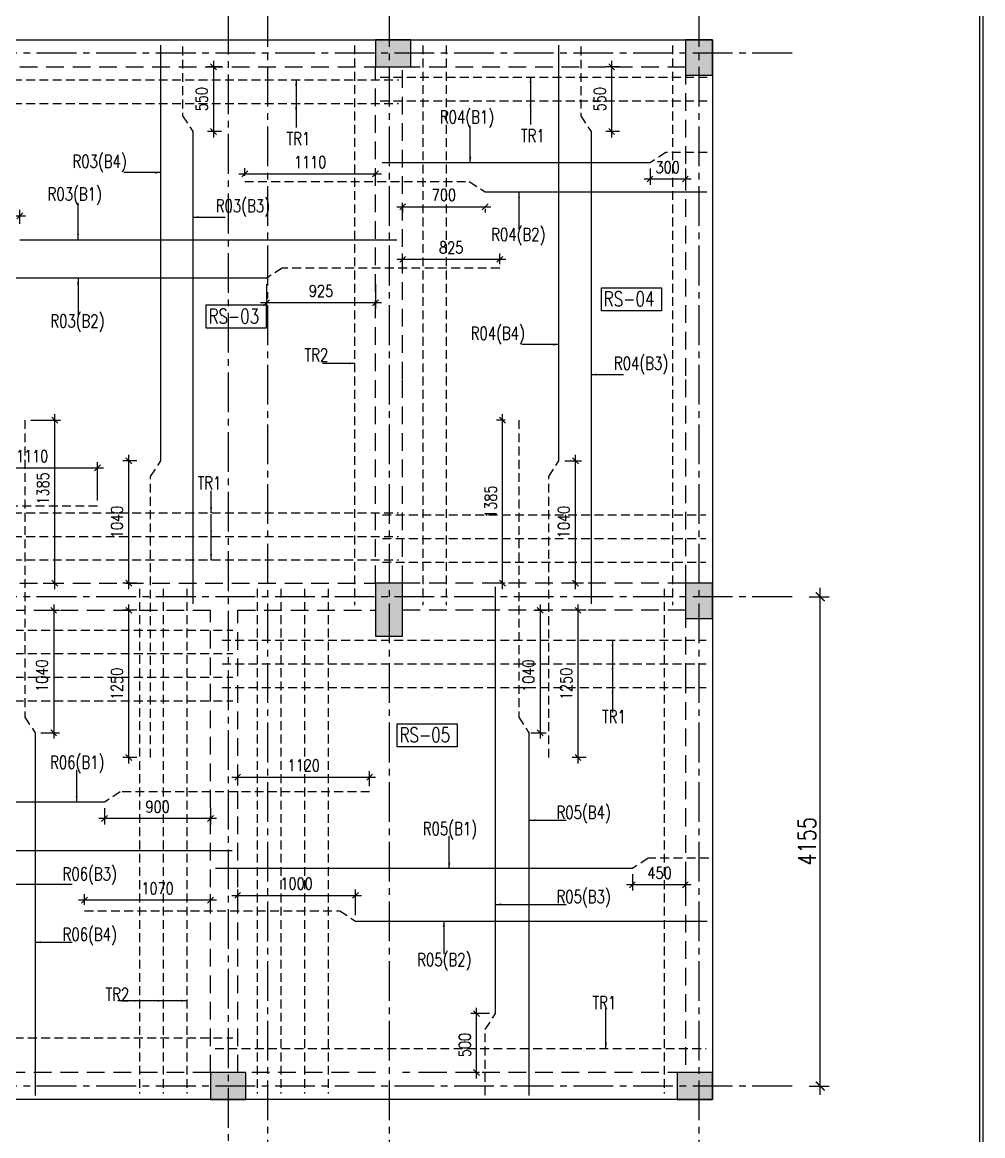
# Model space of a CAD drawing. Header units: millimetres. Extents: x 12977220 to 13113408, y -169657 to -55898.
# Drawn here: x 13088477 to 13096629, y -70692 to -61237 of the extents above; entities that cross this region are included whole.
import ezdxf

# ---------------------------------------------------------------- set-up
doc = ezdxf.new("R2010")
doc.units = ezdxf.units.MM
doc.header["$LTSCALE"] = 3
doc.header["$PDMODE"] = 66
for name, pattern in [('CENTER', [2, 1.25, -0.25, 0.25, -0.25]), ('CENTER2', [1.125, 0.75, -0.125, 0.125, -0.125]), ('HIDDEN', [0.375, 0.25, -0.125])]:
    doc.linetypes.add(name, pattern=pattern)
for name, color, linetype in [('BEAM', 7, 'Continuous'), ('COLUMN NEW', 112, 'Continuous'), ('COLUMN-NAME', 83, 'Continuous'), ('DIM', 9, 'Continuous'), ('FOOTING', 60, 'Continuous'), ('GRID', 8, 'CENTER'), ('OUTER FRAME', 7, 'Continuous'), ('ROD', 211, 'Continuous'), ('text', 33, 'Continuous'), ('wal1', 1, 'Continuous')]:
    doc.layers.add(name, color=color, linetype=linetype)
doc.styles.add('ROMAN', font='ROMANS.SHX', dxfattribs={"width": 0.8})
doc.styles.add('ROMANS', font='romans.shx', dxfattribs={"width": 0.8})
doc.styles.add('ROMANT', font='romant.shx', dxfattribs={"width": 0.75})
doc.styles.add('RS', font='romans.shx')
doc.styles.get("Standard").update_dxf_attribs({"font": 'ARIALBD.TTF', "height": 4.5})
doc.dimstyles.new('Copy of Copy(2) of Standard', dxfattribs={"dimtxt": 6, "dimasz": 4, "dimexe": 0, "dimexo": 0, "dimgap": 2, "dimtad": 1, "dimdec": 4, "dimzin": 3, "dimdsep": 46, "dimlunit": 4, "dimtxsty": 'Standard', "dimcen": 0.09, "dimclrt": 4, "dimadec": 0, "dimazin": 0, "dimtfac": 1, "dimtdec": 4, "dimtofl": 0, "dimtmove": 0, "dimatfit": 3, "dimfxl": 1, "dimtolj": 1, "dimtzin": 0, "dimarcsym": 0})
doc.dimstyles.new('Dim 150-1', dxfattribs={"dimtxt": 2.5, "dimasz": 1.25, "dimexe": 1.25, "dimexo": 1.25, "dimtad": 1, "dimdec": 0, "dimdsep": 46, "dimtxsty": 'ROMANS', "dimblk1": 'ARCHTICK', "dimblk2": 'ARCHTICK', "dimsah": 1, "dimcen": 3.125, "dimdle": 1.25, "dimclrd": 9, "dimclre": 9, "dimclrt": 123, "dimadec": 0, "dimazin": 0, "dimtfac": 1, "dimtdec": 0, "dimtmove": 2, "dimatfit": 2, "dimldrblk": 'DOT', "dimfxl": 100, "dimarcsym": 0})
doc.dimstyles.new('s100', dxfattribs={"dimtxt": 2, "dimasz": 1, "dimexe": 1, "dimexo": 1, "dimgap": 1, "dimtad": 1, "dimdec": 0, "dimzin": 0, "dimdsep": 46, "dimtxsty": 'RS', "dimblk": 'OBLIQUE', "dimcen": 0.09, "dimdle": 1, "dimclrd": 9, "dimclre": 9, "dimclrt": 123, "dimadec": 0, "dimazin": 0, "dimtfac": 1, "dimtdec": 0, "dimtix": 1, "dimtofl": 0, "dimtmove": 0, "dimatfit": 3, "dimldrblk": 'OBLIQUE', "dimfxl": 1, "dimtolj": 1, "dimtzin": 0, "dimarcsym": 0})

# ---------------------------------------------------------------- blocks, each defined once
blk = doc.blocks.new('C1 NEW')
at = {"layer": 'COLUMN NEW', "ltscale": 0.15}
for points in [[(115, 150), (-115, 150), (0, 0)], [(0, 0), (-115, 150), (-115, -150)], [(115, 150), (0, 0), (115, -150)], [(0, 0), (-115, -150), (115, -150)]]:
    blk.add_hatch(color=6, dxfattribs=at).paths.add_polyline_path(points)
at = {"layer": 'COLUMN NEW', "color": 6, "ltscale": 0.15}
blk.add_lwpolyline([(-115, -150), (115, -150), (115, 150), (-115, 150)], close=True, dxfattribs=at)
blk = doc.blocks.new('C3')
at = {"layer": 'COLUMN NEW', "ltscale": 0.15}
blk.add_hatch(color=6, dxfattribs=at).paths.add_polyline_path([(115, 225), (-115, 225), (-115, -225), (115, -225)])
at = {"layer": 'COLUMN NEW', "color": 6, "ltscale": 0.15}
blk.add_lwpolyline([(-115, -225), (115, -225), (115, 225), (-115, 225)], close=True, dxfattribs=at)
blk = doc.blocks.new('_Oblique')
at = {"color": 0, "linetype": 'ByBlock', "lineweight": -2}
blk.add_line((-0.5, -0.5), (0.5, 0.5), dxfattribs=at)
blk = doc.blocks.new('*D746')
at = {"layer": 'COLUMN-NAME', "color": 9, "linetype": 'Continuous', "lineweight": -2, "transparency": 16777216}
for p, q in [((13090167.3, -61615.2), (13090049.6, -61615.2)), ((13090099.6, -61565.2), (13090099.6, -62215.2)), ((13090167.3, -62165.2), (13090049.6, -62165.2))]:
    blk.add_line(p, q, dxfattribs=at)
at = {"layer": 'Defpoints', "color": 0, "linetype": 'Continuous', "transparency": 16777216}
for p in [(13090217.3, -61615.2), (13090099.6, -62165.2), (13090217.3, -62165.2)]:
    blk.add_point(p, dxfattribs=at)
at = {"layer": 'COLUMN-NAME', "color": 9, "linetype": 'Continuous', "lineweight": -2, "transparency": 16777216, "xscale": 50, "yscale": 50, "zscale": 50}
for p, rotation in [((13090099.6, -61615.2), 90), ((13090099.6, -62165.2), 270)]:
    blk.add_blockref('_Oblique', p, dxfattribs=dict(at, rotation=rotation))
at = {"layer": 'COLUMN-NAME', "color": 6, "linetype": 'Continuous', "transparency": 16777216, "insert": (13089999.6, -61890.2), "char_height": 100, "attachment_point": 5, "rotation": 90, "style": 'ROMAN'}
blk.add_mtext('\\A1;550', dxfattribs=at)
blk = doc.blocks.new('*D747')
at = {"layer": 'COLUMN-NAME', "color": 9, "linetype": 'Continuous', "lineweight": -2, "transparency": 16777216}
for p, q in [((13089380.5, -66050.2), (13089380.5, -64910.2)), ((13089448.2, -64960.2), (13089330.5, -64960.2)), ((13089448.2, -66000.2), (13089330.5, -66000.2))]:
    blk.add_line(p, q, dxfattribs=at)
at = {"layer": 'Defpoints', "color": 0, "linetype": 'Continuous', "transparency": 16777216}
for p in [(13089380.5, -64960.2), (13089498.2, -64960.2), (13089498.2, -66000.2)]:
    blk.add_point(p, dxfattribs=at)
at = {"layer": 'COLUMN-NAME', "color": 9, "linetype": 'Continuous', "lineweight": -2, "transparency": 16777216, "xscale": 50, "yscale": 50, "zscale": 50}
for p, rotation in [((13089380.5, -64960.2), 90), ((13089380.5, -66000.2), 270)]:
    blk.add_blockref('_Oblique', p, dxfattribs=dict(at, rotation=rotation))
at = {"layer": 'COLUMN-NAME', "color": 6, "linetype": 'Continuous', "transparency": 16777216, "insert": (13089280.5, -65480.2), "char_height": 100, "attachment_point": 5, "rotation": 90, "style": 'ROMAN'}
blk.add_mtext('\\A1;1040', dxfattribs=at)
blk = doc.blocks.new('*D748')
at = {"layer": 'COLUMN-NAME', "color": 9, "linetype": 'Continuous', "lineweight": -2, "transparency": 16777216}
for p, q in [((13088005.2, -62947.8), (13088005.2, -62830.1)), ((13088455.2, -62947.8), (13088455.2, -62830.1)), ((13087955.2, -62880.1), (13088505.2, -62880.1))]:
    blk.add_line(p, q, dxfattribs=at)
at = {"layer": 'Defpoints', "color": 0, "linetype": 'Continuous', "transparency": 16777216}
for p in [(13088455.2, -62880.1), (13088005.2, -62997.8), (13088455.2, -62997.8)]:
    blk.add_point(p, dxfattribs=at)
at = {"layer": 'COLUMN-NAME', "color": 9, "linetype": 'Continuous', "lineweight": -2, "transparency": 16777216, "xscale": 50, "yscale": 50, "zscale": 50, "rotation": 180}
blk.add_blockref('_Oblique', (13088005.2, -62880.1), dxfattribs=at)
at = {"layer": 'COLUMN-NAME', "color": 9, "linetype": 'Continuous', "lineweight": -2, "transparency": 16777216, "xscale": 50, "yscale": 50, "zscale": 50}
blk.add_blockref('_Oblique', (13088455.2, -62880.1), dxfattribs=at)
at = {"layer": 'COLUMN-NAME', "color": 6, "linetype": 'Continuous', "transparency": 16777216, "insert": (13088230.2, -62780.1), "char_height": 100, "attachment_point": 5, "style": 'ROMAN'}
blk.add_mtext('\\A1;450', dxfattribs=at)
blk = doc.blocks.new('*D749')
at = {"layer": 'COLUMN-NAME', "color": 9, "linetype": 'Continuous', "lineweight": -2, "transparency": 16777216}
for p, q in [((13090550.2, -63461.4), (13090550.2, -63668.7)), ((13091475.2, -63460.6), (13091475.2, -63668.7)), ((13091525.2, -63618.7), (13090500.2, -63618.7))]:
    blk.add_line(p, q, dxfattribs=at)
at = {"layer": 'Defpoints', "color": 0, "linetype": 'Continuous', "transparency": 16777216}
for p in [(13090550.2, -63411.4), (13091475.2, -63410.6), (13090550.2, -63618.7)]:
    blk.add_point(p, dxfattribs=at)
at = {"layer": 'COLUMN-NAME', "color": 9, "linetype": 'Continuous', "lineweight": -2, "transparency": 16777216, "xscale": 50, "yscale": 50, "zscale": 50, "rotation": 180}
blk.add_blockref('_Oblique', (13090550.2, -63618.7), dxfattribs=at)
at = {"layer": 'COLUMN-NAME', "color": 9, "linetype": 'Continuous', "lineweight": -2, "transparency": 16777216, "xscale": 50, "yscale": 50, "zscale": 50}
blk.add_blockref('_Oblique', (13091475.2, -63618.7), dxfattribs=at)
at = {"layer": 'COLUMN-NAME', "color": 6, "linetype": 'Continuous', "transparency": 16777216, "insert": (13091012.7, -63518.7), "char_height": 100, "attachment_point": 5, "style": 'ROMAN'}
blk.add_mtext('\\A1;925', dxfattribs=at)
blk = doc.blocks.new('*D750')
at = {"layer": 'COLUMN-NAME', "color": 9, "linetype": 'Continuous', "lineweight": -2, "transparency": 16777216}
for p, q in [((13089380.5, -67530.2), (13089380.5, -66180.2)), ((13089448.2, -66230.2), (13089330.5, -66230.2)), ((13089448.2, -67480.2), (13089330.5, -67480.2))]:
    blk.add_line(p, q, dxfattribs=at)
at = {"layer": 'Defpoints', "color": 0, "linetype": 'Continuous', "transparency": 16777216}
for p in [(13089380.5, -66230.2), (13089498.2, -66230.2), (13089498.2, -67480.2)]:
    blk.add_point(p, dxfattribs=at)
at = {"layer": 'COLUMN-NAME', "color": 9, "linetype": 'Continuous', "lineweight": -2, "transparency": 16777216, "xscale": 50, "yscale": 50, "zscale": 50}
for p, rotation in [((13089380.5, -66230.2), 90), ((13089380.5, -67480.2), 270)]:
    blk.add_blockref('_Oblique', p, dxfattribs=dict(at, rotation=rotation))
at = {"layer": 'COLUMN-NAME', "color": 6, "linetype": 'Continuous', "transparency": 16777216, "insert": (13089280.5, -66855.2), "char_height": 100, "attachment_point": 5, "rotation": 90, "style": 'ROMAN'}
blk.add_mtext('\\A1;1250', dxfattribs=at)
blk = doc.blocks.new('*D751')
at = {"layer": 'COLUMN-NAME', "color": 9, "linetype": 'Continuous', "lineweight": -2, "transparency": 16777216}
for p, q in [((13087955.2, -65021.4), (13089165.2, -65021.4)), ((13088005.2, -65039), (13088005.2, -64971.4)), ((13089115.2, -65297), (13089115.2, -64971.4))]:
    blk.add_line(p, q, dxfattribs=at)
at = {"layer": 'Defpoints', "color": 0, "linetype": 'Continuous', "transparency": 16777216}
for p in [(13089115.2, -65021.4), (13088005.2, -65089), (13089115.2, -65347)]:
    blk.add_point(p, dxfattribs=at)
at = {"layer": 'COLUMN-NAME', "color": 9, "linetype": 'Continuous', "lineweight": -2, "transparency": 16777216, "xscale": 50, "yscale": 50, "zscale": 50, "rotation": 180}
blk.add_blockref('_Oblique', (13088005.2, -65021.4), dxfattribs=at)
at = {"layer": 'COLUMN-NAME', "color": 9, "linetype": 'Continuous', "lineweight": -2, "transparency": 16777216, "xscale": 50, "yscale": 50, "zscale": 50}
blk.add_blockref('_Oblique', (13089115.2, -65021.4), dxfattribs=at)
at = {"layer": 'COLUMN-NAME', "color": 6, "linetype": 'Continuous', "transparency": 16777216, "insert": (13088560.2, -64921.4), "char_height": 100, "attachment_point": 5, "style": 'ROMAN'}
blk.add_mtext('\\A1;1110', dxfattribs=at)
blk = doc.blocks.new('*D752')
at = {"layer": 'COLUMN-NAME', "color": 9, "linetype": 'Continuous', "lineweight": -2, "transparency": 16777216}
for p, q in [((13090365.2, -62542.3), (13090365.2, -62474.7)), ((13091475.2, -62587.3), (13091475.2, -62474.7)), ((13090315.2, -62524.7), (13091525.2, -62524.7))]:
    blk.add_line(p, q, dxfattribs=at)
at = {"layer": 'Defpoints', "color": 0, "linetype": 'Continuous', "transparency": 16777216}
for p in [(13091475.2, -62524.7), (13090365.2, -62592.3), (13091475.2, -62637.3)]:
    blk.add_point(p, dxfattribs=at)
at = {"layer": 'COLUMN-NAME', "color": 9, "linetype": 'Continuous', "lineweight": -2, "transparency": 16777216, "xscale": 50, "yscale": 50, "zscale": 50, "rotation": 180}
blk.add_blockref('_Oblique', (13090365.2, -62524.7), dxfattribs=at)
at = {"layer": 'COLUMN-NAME', "color": 9, "linetype": 'Continuous', "lineweight": -2, "transparency": 16777216, "xscale": 50, "yscale": 50, "zscale": 50}
blk.add_blockref('_Oblique', (13091475.2, -62524.7), dxfattribs=at)
at = {"layer": 'COLUMN-NAME', "color": 6, "linetype": 'Continuous', "transparency": 16777216, "insert": (13090920.2, -62424.7), "char_height": 100, "attachment_point": 5, "style": 'ROMAN'}
blk.add_mtext('\\A1;1110', dxfattribs=at)
blk = doc.blocks.new('*D753')
at = {"layer": 'COLUMN-NAME', "color": 9, "linetype": 'Continuous', "lineweight": -2, "transparency": 16777216}
for p, q in [((13093805.2, -62479.6), (13093805.2, -62618.2)), ((13094105.2, -62478.8), (13094105.2, -62618.2)), ((13094155.2, -62568.2), (13093755.2, -62568.2))]:
    blk.add_line(p, q, dxfattribs=at)
at = {"layer": 'Defpoints', "color": 0, "linetype": 'Continuous', "transparency": 16777216}
for p in [(13093805.2, -62429.6), (13094105.2, -62428.8), (13093805.2, -62568.2)]:
    blk.add_point(p, dxfattribs=at)
at = {"layer": 'COLUMN-NAME', "color": 9, "linetype": 'Continuous', "lineweight": -2, "transparency": 16777216, "xscale": 50, "yscale": 50, "zscale": 50, "rotation": 180}
blk.add_blockref('_Oblique', (13093805.2, -62568.2), dxfattribs=at)
at = {"layer": 'COLUMN-NAME', "color": 9, "linetype": 'Continuous', "lineweight": -2, "transparency": 16777216, "xscale": 50, "yscale": 50, "zscale": 50}
blk.add_blockref('_Oblique', (13094105.2, -62568.2), dxfattribs=at)
at = {"layer": 'COLUMN-NAME', "color": 6, "linetype": 'Continuous', "transparency": 16777216, "insert": (13093955.2, -62468.2), "char_height": 100, "attachment_point": 5, "style": 'ROMAN'}
blk.add_mtext('\\A1;300', dxfattribs=at)
blk = doc.blocks.new('*D754')
at = {"layer": 'COLUMN-NAME', "color": 9, "linetype": 'Continuous', "lineweight": -2, "transparency": 16777216}
for p, q in [((13088743.4, -66180.2), (13088743.4, -67320.2)), ((13088659.9, -66230.2), (13088793.4, -66230.2)), ((13088635.1, -67270.2), (13088793.4, -67270.2))]:
    blk.add_line(p, q, dxfattribs=at)
at = {"layer": 'Defpoints', "color": 0, "linetype": 'Continuous', "transparency": 16777216}
for p in [(13088609.9, -66230.2), (13088585.1, -67270.2), (13088743.4, -67270.2)]:
    blk.add_point(p, dxfattribs=at)
at = {"layer": 'COLUMN-NAME', "color": 9, "linetype": 'Continuous', "lineweight": -2, "transparency": 16777216, "xscale": 50, "yscale": 50, "zscale": 50}
for p, rotation in [((13088743.4, -66230.2), 90), ((13088743.4, -67270.2), 270)]:
    blk.add_blockref('_Oblique', p, dxfattribs=dict(at, rotation=rotation))
at = {"layer": 'COLUMN-NAME', "color": 6, "linetype": 'Continuous', "transparency": 16777216, "insert": (13088643.4, -66785.2), "char_height": 100, "attachment_point": 5, "rotation": 90, "style": 'ROMAN'}
blk.add_mtext('\\A1;1040', dxfattribs=at)
blk = doc.blocks.new('*D757')
at = {"layer": 'COLUMN-NAME', "color": 9, "linetype": 'Continuous', "lineweight": -2, "transparency": 16777216}
for p, q in [((13089175.2, -67909.3), (13089175.2, -68048)), ((13090075.2, -67908.5), (13090075.2, -68048)), ((13090125.2, -67998), (13089125.2, -67998))]:
    blk.add_line(p, q, dxfattribs=at)
at = {"layer": 'Defpoints', "color": 0, "linetype": 'Continuous', "transparency": 16777216}
for p in [(13089175.2, -67859.3), (13090075.2, -67858.5), (13089175.2, -67998)]:
    blk.add_point(p, dxfattribs=at)
at = {"layer": 'COLUMN-NAME', "color": 9, "linetype": 'Continuous', "lineweight": -2, "transparency": 16777216, "xscale": 50, "yscale": 50, "zscale": 50, "rotation": 180}
blk.add_blockref('_Oblique', (13089175.2, -67998), dxfattribs=at)
at = {"layer": 'COLUMN-NAME', "color": 9, "linetype": 'Continuous', "lineweight": -2, "transparency": 16777216, "xscale": 50, "yscale": 50, "zscale": 50}
blk.add_blockref('_Oblique', (13090075.2, -67998), dxfattribs=at)
at = {"layer": 'COLUMN-NAME', "color": 6, "linetype": 'Continuous', "transparency": 16777216, "insert": (13089625.2, -67898), "char_height": 100, "attachment_point": 5, "style": 'ROMAN'}
blk.add_mtext('\\A1;900', dxfattribs=at)
blk = doc.blocks.new('*D765')
at = {"layer": 'COLUMN-NAME', "color": 9, "linetype": 'Continuous', "lineweight": -2, "transparency": 16777216}
for p, q in [((13092872.7, -66180.2), (13092872.7, -67320.2)), ((13092818.4, -66230.2), (13092922.7, -66230.2)), ((13092793.6, -67270.2), (13092922.7, -67270.2))]:
    blk.add_line(p, q, dxfattribs=at)
at = {"layer": 'Defpoints', "color": 0, "linetype": 'Continuous', "transparency": 16777216}
for p in [(13092768.4, -66230.2), (13092743.6, -67270.2), (13092872.7, -67270.2)]:
    blk.add_point(p, dxfattribs=at)
at = {"layer": 'COLUMN-NAME', "color": 9, "linetype": 'Continuous', "lineweight": -2, "transparency": 16777216, "xscale": 50, "yscale": 50, "zscale": 50}
for p, rotation in [((13092872.7, -66230.2), 90), ((13092872.7, -67270.2), 270)]:
    blk.add_blockref('_Oblique', p, dxfattribs=dict(at, rotation=rotation))
at = {"layer": 'COLUMN-NAME', "color": 6, "linetype": 'Continuous', "transparency": 16777216, "insert": (13092772.7, -66785.2), "char_height": 100, "attachment_point": 5, "rotation": 90, "style": 'ROMAN'}
blk.add_mtext('\\A1;1040', dxfattribs=at)
blk = doc.blocks.new('*D766')
at = {"layer": 'COLUMN-NAME', "color": 9, "linetype": 'Continuous', "lineweight": -2, "transparency": 16777216}
for p, q in [((13092443.3, -69655.2), (13092282.9, -69655.2)), ((13092332.9, -70205.2), (13092332.9, -69605.2)), ((13092357, -70155.2), (13092282.9, -70155.2))]:
    blk.add_line(p, q, dxfattribs=at)
at = {"layer": 'Defpoints', "color": 0, "linetype": 'Continuous', "transparency": 16777216}
for p in [(13092332.9, -69655.2), (13092493.3, -69655.2), (13092407, -70155.2)]:
    blk.add_point(p, dxfattribs=at)
at = {"layer": 'COLUMN-NAME', "color": 9, "linetype": 'Continuous', "lineweight": -2, "transparency": 16777216, "xscale": 50, "yscale": 50, "zscale": 50}
for p, rotation in [((13092332.9, -69655.2), 90), ((13092332.9, -70155.2), 270)]:
    blk.add_blockref('_Oblique', p, dxfattribs=dict(at, rotation=rotation))
at = {"layer": 'COLUMN-NAME', "color": 6, "linetype": 'Continuous', "transparency": 16777216, "insert": (13092232.9, -69921.9), "char_height": 100, "attachment_point": 5, "rotation": 90, "style": 'ROMAN'}
blk.add_mtext('\\A1;500', dxfattribs=at)
blk = doc.blocks.new('*D767')
at = {"layer": 'COLUMN-NAME', "color": 9, "linetype": 'Continuous', "lineweight": -2, "transparency": 16777216}
for p, q in [((13093547.2, -61615.2), (13093429.5, -61615.2)), ((13093479.5, -61565.2), (13093479.5, -62215.2)), ((13093547.2, -62165.2), (13093429.5, -62165.2))]:
    blk.add_line(p, q, dxfattribs=at)
at = {"layer": 'Defpoints', "color": 0, "linetype": 'Continuous', "transparency": 16777216}
for p in [(13093597.2, -61615.2), (13093479.5, -62165.2), (13093597.2, -62165.2)]:
    blk.add_point(p, dxfattribs=at)
at = {"layer": 'COLUMN-NAME', "color": 9, "linetype": 'Continuous', "lineweight": -2, "transparency": 16777216, "xscale": 50, "yscale": 50, "zscale": 50}
for p, rotation in [((13093479.5, -61615.2), 90), ((13093479.5, -62165.2), 270)]:
    blk.add_blockref('_Oblique', p, dxfattribs=dict(at, rotation=rotation))
at = {"layer": 'COLUMN-NAME', "color": 6, "linetype": 'Continuous', "transparency": 16777216, "insert": (13093379.5, -61890.2), "char_height": 100, "attachment_point": 5, "rotation": 90, "style": 'ROMAN'}
blk.add_mtext('\\A1;550', dxfattribs=at)
blk = doc.blocks.new('*D768')
at = {"layer": 'COLUMN-NAME', "color": 9, "linetype": 'Continuous', "lineweight": -2, "transparency": 16777216}
for p, q in [((13093172.7, -66050.2), (13093172.7, -64910.2)), ((13093082.2, -64960.2), (13093222.7, -64960.2)), ((13093240.4, -66000.2), (13093122.7, -66000.2))]:
    blk.add_line(p, q, dxfattribs=at)
at = {"layer": 'Defpoints', "color": 0, "linetype": 'Continuous', "transparency": 16777216}
for p in [(13093032.2, -64960.2), (13093172.7, -64960.2), (13093290.4, -66000.2)]:
    blk.add_point(p, dxfattribs=at)
at = {"layer": 'COLUMN-NAME', "color": 9, "linetype": 'Continuous', "lineweight": -2, "transparency": 16777216, "xscale": 50, "yscale": 50, "zscale": 50}
for p, rotation in [((13093172.7, -64960.2), 90), ((13093172.7, -66000.2), 270)]:
    blk.add_blockref('_Oblique', p, dxfattribs=dict(at, rotation=rotation))
at = {"layer": 'COLUMN-NAME', "color": 6, "linetype": 'Continuous', "transparency": 16777216, "insert": (13093072.7, -65480.2), "char_height": 100, "attachment_point": 5, "rotation": 90, "style": 'ROMAN'}
blk.add_mtext('\\A1;1040', dxfattribs=at)
blk = doc.blocks.new('*D769')
at = {"layer": 'COLUMN-NAME', "color": 9, "linetype": 'Continuous', "lineweight": -2, "transparency": 16777216}
for p, q in [((13091655.2, -62803.7), (13092455.2, -62803.7)), ((13091705.2, -62820.8), (13091705.2, -62853.7)), ((13092405.2, -62820.8), (13092405.2, -62853.7))]:
    blk.add_line(p, q, dxfattribs=at)
at = {"layer": 'Defpoints', "color": 0, "linetype": 'Continuous', "transparency": 16777216}
for p in [(13091705.2, -62770.8), (13092405.2, -62770.8), (13092405.2, -62803.7)]:
    blk.add_point(p, dxfattribs=at)
at = {"layer": 'COLUMN-NAME', "color": 9, "linetype": 'Continuous', "lineweight": -2, "transparency": 16777216, "xscale": 50, "yscale": 50, "zscale": 50, "rotation": 180}
blk.add_blockref('_Oblique', (13091705.2, -62803.7), dxfattribs=at)
at = {"layer": 'COLUMN-NAME', "color": 9, "linetype": 'Continuous', "lineweight": -2, "transparency": 16777216, "xscale": 50, "yscale": 50, "zscale": 50}
blk.add_blockref('_Oblique', (13092405.2, -62803.7), dxfattribs=at)
at = {"layer": 'COLUMN-NAME', "color": 6, "linetype": 'Continuous', "transparency": 16777216, "insert": (13092055.2, -62703.7), "char_height": 100, "attachment_point": 5, "style": 'ROMAN'}
blk.add_mtext('\\A1;700', dxfattribs=at)
blk = doc.blocks.new('*D770')
at = {"layer": 'COLUMN-NAME', "color": 9, "linetype": 'Continuous', "lineweight": -2, "transparency": 16777216}
for p, q in [((13091655.2, -63250), (13092580.2, -63250)), ((13091705.2, -63281.5), (13091705.2, -63200)), ((13092530.2, -63291.7), (13092530.2, -63200))]:
    blk.add_line(p, q, dxfattribs=at)
at = {"layer": 'Defpoints', "color": 0, "linetype": 'Continuous', "transparency": 16777216}
for p in [(13092530.2, -63250), (13091705.2, -63331.5), (13092530.2, -63341.7)]:
    blk.add_point(p, dxfattribs=at)
at = {"layer": 'COLUMN-NAME', "color": 9, "linetype": 'Continuous', "lineweight": -2, "transparency": 16777216, "xscale": 50, "yscale": 50, "zscale": 50, "rotation": 180}
blk.add_blockref('_Oblique', (13091705.2, -63250), dxfattribs=at)
at = {"layer": 'COLUMN-NAME', "color": 9, "linetype": 'Continuous', "lineweight": -2, "transparency": 16777216, "xscale": 50, "yscale": 50, "zscale": 50}
blk.add_blockref('_Oblique', (13092530.2, -63250), dxfattribs=at)
at = {"layer": 'COLUMN-NAME', "color": 6, "linetype": 'Continuous', "transparency": 16777216, "insert": (13092117.7, -63150), "char_height": 100, "attachment_point": 5, "style": 'ROMAN'}
blk.add_mtext('\\A1;825', dxfattribs=at)
blk = doc.blocks.new('*D771')
at = {"layer": 'COLUMN-NAME', "color": 9, "linetype": 'Continuous', "lineweight": -2, "transparency": 16777216}
for p, q in [((13092552.8, -66050.2), (13092552.8, -64565.2)), ((13092575.8, -64615.2), (13092502.8, -64615.2)), ((13092575.8, -66000.2), (13092502.8, -66000.2))]:
    blk.add_line(p, q, dxfattribs=at)
at = {"layer": 'Defpoints', "color": 0, "linetype": 'Continuous', "transparency": 16777216}
for p in [(13092552.8, -64615.2), (13092625.8, -64615.2), (13092625.8, -66000.2)]:
    blk.add_point(p, dxfattribs=at)
at = {"layer": 'COLUMN-NAME', "color": 9, "linetype": 'Continuous', "lineweight": -2, "transparency": 16777216, "xscale": 50, "yscale": 50, "zscale": 50}
for p, rotation in [((13092552.8, -64615.2), 90), ((13092552.8, -66000.2), 270)]:
    blk.add_blockref('_Oblique', p, dxfattribs=dict(at, rotation=rotation))
at = {"layer": 'COLUMN-NAME', "color": 6, "linetype": 'Continuous', "transparency": 16777216, "insert": (13092452.8, -65307.7), "char_height": 100, "attachment_point": 5, "rotation": 90, "style": 'ROMAN'}
blk.add_mtext('\\A1;1385', dxfattribs=at)
blk = doc.blocks.new('*D772')
at = {"layer": 'COLUMN-NAME', "color": 9, "linetype": 'Continuous', "lineweight": -2, "transparency": 16777216}
for p, q in [((13088752.3, -66050.2), (13088752.3, -64565.2)), ((13088548.1, -64615.2), (13088802.3, -64615.2)), ((13088654.1, -66000.2), (13088802.3, -66000.2))]:
    blk.add_line(p, q, dxfattribs=at)
at = {"layer": 'Defpoints', "color": 0, "linetype": 'Continuous', "transparency": 16777216}
for p in [(13088498.1, -64615.2), (13088752.3, -64615.2), (13088604.1, -66000.2)]:
    blk.add_point(p, dxfattribs=at)
at = {"layer": 'COLUMN-NAME', "color": 9, "linetype": 'Continuous', "lineweight": -2, "transparency": 16777216, "xscale": 50, "yscale": 50, "zscale": 50}
for p, rotation in [((13088752.3, -64615.2), 90), ((13088752.3, -66000.2), 270)]:
    blk.add_blockref('_Oblique', p, dxfattribs=dict(at, rotation=rotation))
at = {"layer": 'COLUMN-NAME', "color": 6, "linetype": 'Continuous', "transparency": 16777216, "insert": (13088652.3, -65195.7), "char_height": 100, "attachment_point": 5, "rotation": 90, "style": 'ROMAN'}
blk.add_mtext('\\A1;1385', dxfattribs=at)
blk = doc.blocks.new('*D774')
at = {"layer": 'COLUMN-NAME', "color": 9, "linetype": 'Continuous', "lineweight": -2, "transparency": 16777216}
for p, q in [((13090305.2, -68722.5), (13090305.2, -68600.7)), ((13091305.2, -68819.2), (13091305.2, -68600.7)), ((13090255.2, -68650.7), (13091355.2, -68650.7))]:
    blk.add_line(p, q, dxfattribs=at)
at = {"layer": 'Defpoints', "color": 0, "linetype": 'Continuous', "transparency": 16777216}
for p in [(13091305.2, -68650.7), (13090305.2, -68772.5), (13091305.2, -68869.2)]:
    blk.add_point(p, dxfattribs=at)
at = {"layer": 'COLUMN-NAME', "color": 9, "linetype": 'Continuous', "lineweight": -2, "transparency": 16777216, "xscale": 50, "yscale": 50, "zscale": 50, "rotation": 180}
blk.add_blockref('_Oblique', (13090305.2, -68650.7), dxfattribs=at)
at = {"layer": 'COLUMN-NAME', "color": 9, "linetype": 'Continuous', "lineweight": -2, "transparency": 16777216, "xscale": 50, "yscale": 50, "zscale": 50}
blk.add_blockref('_Oblique', (13091305.2, -68650.7), dxfattribs=at)
at = {"layer": 'COLUMN-NAME', "color": 6, "linetype": 'Continuous', "transparency": 16777216, "insert": (13090805.2, -68550.7), "char_height": 100, "attachment_point": 5, "style": 'ROMAN'}
blk.add_mtext('\\A1;1000', dxfattribs=at)
blk = doc.blocks.new('*D775')
at = {"layer": 'COLUMN-NAME', "color": 9, "linetype": 'Continuous', "lineweight": -2, "transparency": 16777216}
for p, q in [((13090125.2, -68691.1), (13088955.2, -68691.1)), ((13089005.2, -68732.2), (13089005.2, -68641.1)), ((13090075.2, -68732.2), (13090075.2, -68641.1))]:
    blk.add_line(p, q, dxfattribs=at)
at = {"layer": 'Defpoints', "color": 0, "linetype": 'Continuous', "transparency": 16777216}
for p in [(13089005.2, -68691.1), (13089005.2, -68782.2), (13090075.2, -68782.2)]:
    blk.add_point(p, dxfattribs=at)
at = {"layer": 'COLUMN-NAME', "color": 9, "linetype": 'Continuous', "lineweight": -2, "transparency": 16777216, "xscale": 50, "yscale": 50, "zscale": 50, "rotation": 180}
blk.add_blockref('_Oblique', (13089005.2, -68691.1), dxfattribs=at)
at = {"layer": 'COLUMN-NAME', "color": 9, "linetype": 'Continuous', "lineweight": -2, "transparency": 16777216, "xscale": 50, "yscale": 50, "zscale": 50}
blk.add_blockref('_Oblique', (13090075.2, -68691.1), dxfattribs=at)
at = {"layer": 'COLUMN-NAME', "color": 6, "linetype": 'Continuous', "transparency": 16777216, "insert": (13089625.2, -68591.1), "char_height": 100, "attachment_point": 5, "style": 'ROMAN'}
blk.add_mtext('\\A1;1070', dxfattribs=at)
blk = doc.blocks.new('*D776')
at = {"layer": 'COLUMN-NAME', "color": 9, "linetype": 'Continuous', "lineweight": -2, "transparency": 16777216}
for p, q in [((13093655.2, -68472.1), (13093655.2, -68610.7)), ((13094105.2, -68471.3), (13094105.2, -68610.7)), ((13094155.2, -68560.7), (13093605.2, -68560.7))]:
    blk.add_line(p, q, dxfattribs=at)
at = {"layer": 'Defpoints', "color": 0, "linetype": 'Continuous', "transparency": 16777216}
for p in [(13093655.2, -68422.1), (13094105.2, -68421.3), (13093655.2, -68560.7)]:
    blk.add_point(p, dxfattribs=at)
at = {"layer": 'COLUMN-NAME', "color": 9, "linetype": 'Continuous', "lineweight": -2, "transparency": 16777216, "xscale": 50, "yscale": 50, "zscale": 50, "rotation": 180}
blk.add_blockref('_Oblique', (13093655.2, -68560.7), dxfattribs=at)
at = {"layer": 'COLUMN-NAME', "color": 9, "linetype": 'Continuous', "lineweight": -2, "transparency": 16777216, "xscale": 50, "yscale": 50, "zscale": 50}
blk.add_blockref('_Oblique', (13094105.2, -68560.7), dxfattribs=at)
at = {"layer": 'COLUMN-NAME', "color": 6, "linetype": 'Continuous', "transparency": 16777216, "insert": (13093886, -68460.7), "char_height": 100, "attachment_point": 5, "style": 'ROMAN'}
blk.add_mtext('\\A1;450', dxfattribs=at)
blk = doc.blocks.new('*D777')
at = {"layer": 'COLUMN-NAME', "color": 9, "linetype": 'Continuous', "lineweight": -2, "transparency": 16777216}
for p, q in [((13090305.2, -67719.3), (13090305.2, -67597.5)), ((13091425.2, -67722.3), (13091425.2, -67597.5)), ((13090255.2, -67647.5), (13091475.2, -67647.5))]:
    blk.add_line(p, q, dxfattribs=at)
at = {"layer": 'Defpoints', "color": 0, "linetype": 'Continuous', "transparency": 16777216}
for p in [(13091425.2, -67647.5), (13090305.2, -67769.3), (13091425.2, -67772.3)]:
    blk.add_point(p, dxfattribs=at)
at = {"layer": 'COLUMN-NAME', "color": 9, "linetype": 'Continuous', "lineweight": -2, "transparency": 16777216, "xscale": 50, "yscale": 50, "zscale": 50, "rotation": 180}
blk.add_blockref('_Oblique', (13090305.2, -67647.5), dxfattribs=at)
at = {"layer": 'COLUMN-NAME', "color": 9, "linetype": 'Continuous', "lineweight": -2, "transparency": 16777216, "xscale": 50, "yscale": 50, "zscale": 50}
blk.add_blockref('_Oblique', (13091425.2, -67647.5), dxfattribs=at)
at = {"layer": 'COLUMN-NAME', "color": 6, "linetype": 'Continuous', "transparency": 16777216, "insert": (13090865.2, -67547.5), "char_height": 100, "attachment_point": 5, "style": 'ROMAN'}
blk.add_mtext('\\A1;1120', dxfattribs=at)
blk = doc.blocks.new('*D778')
at = {"layer": 'COLUMN-NAME', "color": 9, "linetype": 'Continuous', "lineweight": -2, "transparency": 16777216}
for p, q in [((13093194.2, -67530.2), (13093194.2, -66180.2)), ((13093261.9, -66230.2), (13093144.2, -66230.2)), ((13093261.9, -67480.2), (13093144.2, -67480.2))]:
    blk.add_line(p, q, dxfattribs=at)
at = {"layer": 'Defpoints', "color": 0, "linetype": 'Continuous', "transparency": 16777216}
for p in [(13093194.2, -66230.2), (13093311.9, -66230.2), (13093311.9, -67480.2)]:
    blk.add_point(p, dxfattribs=at)
at = {"layer": 'COLUMN-NAME', "color": 9, "linetype": 'Continuous', "lineweight": -2, "transparency": 16777216, "xscale": 50, "yscale": 50, "zscale": 50}
for p, rotation in [((13093194.2, -66230.2), 90), ((13093194.2, -67480.2), 270)]:
    blk.add_blockref('_Oblique', p, dxfattribs=dict(at, rotation=rotation))
at = {"layer": 'COLUMN-NAME', "color": 6, "linetype": 'Continuous', "transparency": 16777216, "insert": (13093094.2, -66855.2), "char_height": 100, "attachment_point": 5, "rotation": 90, "style": 'ROMAN'}
blk.add_mtext('\\A1;1250', dxfattribs=at)
blk = doc.blocks.new('_ARCHTICK')
at = {"color": 0, "linetype": 'ByBlock', "const_width": 0.15}
blk.add_lwpolyline([(-0.5, -0.5), (0.5, 0.5)], dxfattribs=at)
blk = doc.blocks.new('*D779')
at = {"layer": 'COLUMN-NAME', "color": 9, "lineweight": -2, "ltscale": 500, "transparency": 16777216}
blk.add_line((13095251, -70345.2), (13095251, -66040.2), dxfattribs=at)
at = {"layer": 'COLUMN-NAME', "color": 9, "linetype": 'ByBlock', "lineweight": -2, "ltscale": 500, "transparency": 16777216}
for p, q in [((13095157.2, -66115.2), (13095326, -66115.2)), ((13095157.2, -70270.2), (13095326, -70270.2))]:
    blk.add_line(p, q, dxfattribs=at)
at = {"layer": 'Defpoints', "color": 0, "linetype": 'ByBlock', "ltscale": 500, "transparency": 16777216}
for p in [(13094874.5, -66115.2), (13095251, -66115.2), (13094874.5, -70270.2)]:
    blk.add_point(p, dxfattribs=at)
at = {"layer": 'COLUMN-NAME', "color": 9, "linetype": 'ByBlock', "lineweight": -2, "ltscale": 500, "transparency": 16777216, "xscale": 75, "yscale": 75, "zscale": 75}
for p, rotation in [((13095251, -66115.2), 90), ((13095251, -70270.2), 270)]:
    blk.add_blockref('_ARCHTICK', p, dxfattribs=dict(at, rotation=rotation))
at = {"layer": 'COLUMN-NAME', "color": 6, "linetype": 'ByBlock', "ltscale": 500, "transparency": 16777216, "insert": (13095138.5, -68192.7), "char_height": 150, "attachment_point": 5, "rotation": 90, "style": 'ROMANS'}
blk.add_mtext('4155', dxfattribs=at)
blk = doc.blocks.new('_Dot')
at = {"color": 0, "linetype": 'ByBlock', "lineweight": -2}
blk.add_line((-0.5, 0), (-1, 0), dxfattribs=at)
at = {"color": 0, "linetype": 'ByBlock', "const_width": 0.5}
blk.add_lwpolyline([(-0.25, 0, 1), (0.25, 0, 1)], format="xyb", close=True, dxfattribs=at)

msp = doc.modelspace()

# ---------------------------------------------------------------- linework, layer by layer
at = {"layer": 'BEAM', "color": 1, "linetype": 'ByBlock', "ltscale": 500}
for p, q in [((13088005.2, -61385.2), (13094335.2, -61385.2)), ((13094335.2, -61385.2), (13094335.2, -70385.2)), ((13090445.2, -70385.2), (13086406.1, -70385.2)), ((13094335.2, -70385.2), (13090445.2, -70385.2))]:
    msp.add_line(p, q, dxfattribs=at)
at = {"layer": 'FOOTING', "color": 4, "linetype": 'ByBlock'}
for points in [[(13093392.3, -63491.1), (13093902.8, -63491.1), (13093902.8, -63688.7), (13093392.3, -63688.7)], [(13090037.1, -63637.8), (13090547.7, -63637.8), (13090547.7, -63835.3), (13090037.1, -63835.3)], [(13091658.5, -67193.3), (13092169.1, -67193.3), (13092169.1, -67390.9), (13091658.5, -67390.9)]]:
    msp.add_lwpolyline(points, close=True, dxfattribs=at)
at = {"layer": 'GRID', "linetype": 'CENTER2', "ltscale": 150}
for p, q in [((13090557.9, -57059), (13090557.9, -71113.5)), ((13091590.2, -57059), (13091590.2, -71113.5)), ((13094220.2, -57059), (13094220.2, -71113.5)), ((13090225.2, -57629.5), (13090225.2, -71113.5)), ((13095011.1, -61500.2), (13081145.1, -61500.2)), ((13095011.1, -66115.2), (13081145.1, -66115.2)), ((13095011.1, -70270.2), (13081145.1, -70270.2))]:
    msp.add_line(p, q, dxfattribs=at)
at = {"layer": 'OUTER FRAME'}
for points in [[(13065170, -78141.6), (13065170, -55897.5), (13096629.5, -55897.5), (13096629.5, -78141.6)], [(13065198.5, -78113.1), (13065198.5, -55926.1), (13096600.9, -55926.1), (13096600.9, -78113.1)]]:
    msp.add_lwpolyline(points, close=True, dxfattribs=at)
at = {"layer": 'ROD', "color": 2}
for p, q in [((13089652.4, -64960.2), (13089652.4, -61431.9)), ((13093032.2, -64960.2), (13093032.2, -61431.9)), ((13089924.5, -62165.2), (13089924.5, -66176)), ((13093304.4, -62165.2), (13093304.4, -66176)), ((13093805.2, -62429.6), (13091531.9, -62429.6)), ((13092405.2, -62677.5), (13094287, -62677.5)), ((13088455.2, -63084.8), (13091657, -63084.8)), ((13090550.2, -63411.4), (13087823.4, -63411.4)), ((13092493.3, -69655.2), (13092493.3, -66029.7)), ((13088585.1, -67270.2), (13088585.1, -70351.2)), ((13092777.7, -67270.2), (13092777.7, -70351.2)), ((13089175.2, -67859.3), (13086612.6, -67859.3)), ((13087675.2, -68269.2), (13090258.2, -68269.2)), ((13093655.2, -68422.1), (13090116, -68422.1)), ((13091305.2, -68869.2), (13094289.6, -68869.2))]:
    msp.add_line(p, q, dxfattribs=at)
at = {"layer": 'ROD', "color": 2, "linetype": 'HIDDEN', "ltscale": 100}
for p, q in [((13089837.5, -61443.5), (13089837.5, -62031.4)), ((13091296.3, -61433.8), (13091296.3, -66185.6)), ((13091875.7, -61433.8), (13091875.7, -66185.6)), ((13092075.7, -61433.8), (13092075.7, -66185.6)), ((13093217.4, -61443.5), (13093217.4, -62031.4)), ((13093995.9, -61433.8), (13093995.9, -66185.6)), ((13087835.2, -61726.5), (13091671.1, -61726.5)), ((13091516, -61703.3), (13094291.2, -61703.3)), ((13087835.2, -61926.5), (13091671.1, -61926.5)), ((13091516, -61903.3), (13094291.2, -61903.3)), ((13089837.5, -62031.4), (13089924.5, -62165.2)), ((13093217.4, -62031.4), (13093304.4, -62165.2)), ((13093939, -62342.6), (13093805.2, -62429.6)), ((13094290.2, -62342.6), (13093939, -62342.6)), ((13090365.2, -62590.5), (13092271.4, -62590.5)), ((13092271.4, -62590.5), (13092405.2, -62677.5)), ((13090684, -63324.4), (13090550.2, -63411.4)), ((13092530.2, -63324.4), (13090684, -63324.4)), ((13088498.1, -64615.2), (13088498.1, -67136.4)), ((13092690.7, -64615.2), (13092690.7, -67136.4)), ((13089565.4, -65094), (13089652.4, -64960.2)), ((13092945.2, -65094), (13093032.2, -64960.2)), ((13089565.4, -67480.2), (13089565.4, -65094)), ((13092945.2, -67480.2), (13092945.2, -65094)), ((13089115.2, -65347), (13087249, -65347)), ((13087835.2, -65402.5), (13091671.1, -65402.5)), ((13091534.3, -65420.2), (13094278.5, -65420.2)), ((13087835.2, -65602.5), (13091671.1, -65602.5)), ((13091534.3, -65620.2), (13094278.5, -65620.2)), ((13087835.2, -65802.5), (13091671.1, -65802.5)), ((13091534.3, -65820.2), (13094278.5, -65820.2)), ((13089472.4, -66047.6), (13089472.4, -70333.1)), ((13089672.4, -66047.6), (13089672.4, -70333.1)), ((13089872.4, -66047.6), (13089872.4, -70333.1)), ((13090471.9, -66047.6), (13090471.9, -70333.1)), ((13090671.9, -66047.6), (13090671.9, -70333.1)), ((13090871.9, -66047.6), (13090871.9, -70333.1)), ((13091071.9, -66047.6), (13091071.9, -70333.1)), ((13093926.2, -66047.6), (13093926.2, -70333.1)), ((13086612.2, -66398.2), (13090262.7, -66398.2)), ((13090172.4, -66485.2), (13094281.1, -66485.2)), ((13086612.2, -66598.2), (13090262.7, -66598.2)), ((13090172.4, -66685.2), (13094281.1, -66685.2)), ((13086612.2, -66798.2), (13090262.7, -66798.2)), ((13090172.4, -66885.2), (13094281.1, -66885.2)), ((13086612.2, -66998.2), (13090262.7, -66998.2)), ((13088498.1, -67136.4), (13088585.1, -67270.2)), ((13092690.7, -67136.4), (13092777.7, -67270.2)), ((13089309, -67772.3), (13089175.2, -67859.3)), ((13091425.2, -67772.3), (13089309, -67772.3)), ((13093789, -68335.1), (13093655.2, -68422.1)), ((13094305.1, -68335.1), (13093789, -68335.1)), ((13089005.2, -68782.2), (13091171.4, -68782.2)), ((13091171.4, -68782.2), (13091305.2, -68869.2)), ((13092406.3, -69789), (13092493.3, -69655.2)), ((13086612.2, -69859.1), (13090262.7, -69859.1)), ((13092406.3, -70347.8), (13092406.3, -69789)), ((13090113.7, -69949.7), (13094281.1, -69949.7))]:
    msp.add_line(p, q, dxfattribs=at)
at = {"layer": 'wal1', "linetype": 'HIDDEN', "ltscale": 200}
for p, q in [((13088005.2, -61615.2), (13091475.2, -61615.2)), ((13091475.2, -66000.2), (13091475.2, -61615.2)), ((13091705.2, -64270.2), (13091705.2, -61615.2)), ((13091705.2, -61615.2), (13094105.2, -61615.2)), ((13094105.2, -61615.2), (13094105.2, -64270.2)), ((13091705.2, -66000.2), (13091705.2, -64270.2)), ((13094105.2, -64270.2), (13094105.2, -66000.2)), ((13088005.2, -66000.2), (13091475.2, -66000.2)), ((13094105.2, -66000.2), (13091705.2, -66000.2)), ((13086775.2, -66230.2), (13090075.2, -66230.2)), ((13090075.2, -70155.2), (13090075.2, -66230.2)), ((13090305.2, -66230.2), (13091475.2, -66230.2)), ((13090305.2, -67915.2), (13090305.2, -66230.2)), ((13094105.2, -66230.2), (13091705.2, -66230.2)), ((13094105.2, -66230.2), (13094105.2, -66785.2)), ((13094105.2, -66785.2), (13094105.2, -67915.2)), ((13090305.2, -70155.2), (13090305.2, -67915.2)), ((13094105.2, -67915.2), (13094105.2, -70155.2)), ((13090075.2, -70155.2), (13086775.2, -70155.2)), ((13091475.2, -70155.2), (13090305.2, -70155.2)), ((13091990.2, -70155.2), (13091705.2, -70155.2)), ((13094105.2, -70155.2), (13091990.2, -70155.2))]:
    msp.add_line(p, q, dxfattribs=at)

# ---------------------------------------------------------------- block references
at = {"layer": 'COLUMN NEW', "rotation": 270}
for p in [(13091625.2, -61500.2), (13090225.2, -70270.2), (13094185.2, -70270.2)]:
    msp.add_blockref('C1 NEW', p, dxfattribs=at)
at = {"layer": 'COLUMN NEW'}
for p in [(13094220.2, -61535.2), (13094220.2, -66150.2)]:
    msp.add_blockref('C1 NEW', p, dxfattribs=at)
at = {"layer": 'COLUMN NEW', "color": 252, "rotation": 180}
msp.add_blockref('C3', (13091590.2, -66225.2), dxfattribs=at)

# ---------------------------------------------------------------- texts
at = {"layer": 'FOOTING', "color": 4, "linetype": 'ByBlock', "style": 'ROMANT', "width": 0.75}
for s, p in [('RS-04', (13093412.6, -63648.4)), ('RS-03', (13090057.5, -63795.1)), ('RS-05', (13091678.9, -67350.6))]:
    msp.add_text(s, height=125, dxfattribs=at).set_placement(p)
at = {"layer": 'text', "color": 6, "linetype": 'ByBlock', "style": 'ROMANT', "width": 0.75}
for s, p in [('R04(B1)', (13092021.4, -62096.3)), ('TR1', (13090720.2, -62280.8)), ('TR1', (13092709.7, -62255.9)), ('R03(B4)', (13088903.6, -62472.9)), ('R03(B1)', (13088692.1, -62751.6)), ('R03(B3)', (13090119.2, -62851)), ('R04(B2)', (13092457.5, -63094.3)), ('R03(B2)', (13088714.9, -63828.2)), ('R04(B4)', (13092283.4, -63932.6)), ('TR2', (13090872.6, -64116.7)), ('R04(B3)', (13093499, -64187.3)), ('TR1', (13089965.2, -65203.7)), ('TR1', (13093398.4, -67189.5)), ('R06(B1)', (13088713.3, -67575.6)), ('R05(B4)', (13093011.8, -68001.9)), ('R05(B1)', (13091876.3, -68138.4)), ('R06(B3)', (13088819.3, -68523.2)), ('R05(B3)', (13093011.8, -68716.2)), ('R06(B4)', (13088819.3, -69037.4)), ('R05(B2)', (13091829.1, -69252.2)), ('TR2', (13089183.5, -69545.5)), ('TR1', (13093316.9, -69617.2))]:
    msp.add_text(s, height=110, dxfattribs=at).set_placement(p)

# ---------------------------------------------------------------- dimensions: what is measured, and where the dimension line sits
at = {"layer": 'COLUMN-NAME', "color": 6, "linetype": 'Continuous'}
for base, p1, p2, angle, picture, middle in [((13090099.6, -62165.2), (13090217.3, -61615.2), (13090217.3, -62165.2), 270, '*D746', (13089999.6, -61890.2)), ((13093479.5, -62165.2), (13093597.2, -61615.2), (13093597.2, -62165.2), 270, '*D767', (13093379.5, -61890.2)), ((13090550.2, -63618.7), (13091475.2, -63410.6), (13090550.2, -63411.4), 180, '*D749', (13091012.7, -63518.7)), ((13092552.8, -64615.2), (13092625.8, -66000.2), (13092625.8, -64615.2), 90, '*D771', (13092452.8, -65307.7)), ((13089380.5, -64960.2), (13089498.2, -66000.2), (13089498.2, -64960.2), 90, '*D747', (13089280.5, -65480.2)), ((13093172.7, -64960.2), (13093290.4, -66000.2), (13093032.2, -64960.2), 90, '*D768', (13093072.7, -65480.2)), ((13089380.5, -66230.2), (13089498.2, -67480.2), (13089498.2, -66230.2), 90, '*D750', (13089280.5, -66855.2)), ((13093194.2, -66230.2), (13093311.9, -67480.2), (13093311.9, -66230.2), 90, '*D778', (13093094.2, -66855.2))]:
    dim = msp.add_linear_dim(base=base, p1=p1, p2=p2, angle=angle, dimstyle='s100', override={"dimscale": 50, "dimtxsty": 'ROMAN', "dimclrt": 6}, dxfattribs=at)
    dim.commit()
    dim.dimension.update_dxf_attribs({"geometry": picture, "text_midpoint": middle})
for base, p1, p2, picture, middle in [((13091475.2, -62524.7), (13090365.2, -62592.3), (13091475.2, -62637.3), '*D752', (13090920.2, -62424.7)), ((13092405.2, -62803.7), (13091705.2, -62770.8), (13092405.2, -62770.8), '*D769', (13092055.2, -62703.7)), ((13088455.2, -62880.1), (13088005.2, -62997.8), (13088455.2, -62997.8), '*D748', (13088230.2, -62780.1)), ((13092530.2, -63250), (13091705.2, -63331.5), (13092530.2, -63341.7), '*D770', (13092117.7, -63150)), ((13089115.2, -65021.4), (13088005.2, -65089), (13089115.2, -65347), '*D751', (13088560.2, -64921.4)), ((13091425.2, -67647.5), (13090305.2, -67769.3), (13091425.2, -67772.3), '*D777', (13090865.2, -67547.5)), ((13091305.2, -68650.7), (13090305.2, -68772.5), (13091305.2, -68869.2), '*D774', (13090805.2, -68550.7))]:
    dim = msp.add_linear_dim(base=base, p1=p1, p2=p2, dimstyle='s100', override={"dimscale": 50, "dimtxsty": 'ROMAN', "dimclrt": 6}, dxfattribs=at)
    dim.commit()
    dim.dimension.update_dxf_attribs({"geometry": picture, "text_midpoint": middle})
for base, p1, p2, angle, picture, middle in [((13093805.2, -62568.2), (13094105.2, -62428.8), (13093805.2, -62429.6), 180, '*D753', (13093955.2, -62568.2)), ((13088752.3, -64615.2), (13088604.1, -66000.2), (13088498.1, -64615.2), 90, '*D772', (13088752.3, -65195.7)), ((13088743.4, -67270.2), (13088609.9, -66230.2), (13088585.1, -67270.2), 270, '*D754', (13088743.4, -66785.2)), ((13092872.7, -67270.2), (13092768.4, -66230.2), (13092743.6, -67270.2), 270, '*D765', (13092872.7, -66785.2)), ((13089175.2, -67998), (13090075.2, -67858.5), (13089175.2, -67859.3), 180, '*D757', (13089625.2, -67998)), ((13093655.2, -68560.7), (13094105.2, -68421.3), (13093655.2, -68422.1), 180, '*D776', (13093886, -68560.7)), ((13089005.2, -68691.1), (13090075.2, -68782.2), (13089005.2, -68782.2), 180, '*D775', (13089625.2, -68691.1)), ((13092332.9, -69655.2), (13092407, -70155.2), (13092493.3, -69655.2), 90, '*D766', (13092332.9, -69921.9))]:
    dim = msp.add_linear_dim(base=base, p1=p1, p2=p2, angle=angle, dimstyle='s100', override={"dimscale": 50, "dimtxsty": 'ROMAN', "dimclrt": 6}, dxfattribs=at)
    dim.commit()
    dim.dimension.update_dxf_attribs({"geometry": picture, "text_midpoint": middle, "dimtype": 160})
at = {"layer": 'COLUMN-NAME', "color": 3, "linetype": 'ByBlock', "ltscale": 500}
dim = msp.add_linear_dim(base=(13095251, -66115.2), p1=(13094874.5, -70270.2), p2=(13094874.5, -66115.2), angle=90, dimstyle='Dim 150-1', override={"dimscale": 75, "dimtxt": 2, "dimasz": 1, "dimexe": 1, "dimexo": 1, "dimgap": 0.5, "dimpost": '\\X', "dimcen": 2.5, "dimdle": 1, "dimclrt": 6, "dimfxl": 1.25, "dimfxlon": 1}, dxfattribs=at)
dim.commit()
dim.dimension.update_dxf_attribs({"geometry": '*D779', "text_midpoint": (13095138.5, -68192.7)})

# ---------------------------------------------------------------- leaders
at = {"layer": 'DIM'}
for points in [[(13090800.8, -61726.5), (13090800.8, -62129.9)], [(13092790.3, -61701.5), (13092790.3, -61904.9)], [(13090800.8, -61926.5), (13090800.8, -62129.9)], [(13092790.3, -61901.5), (13092790.3, -62104.9)], [(13092279.6, -62429.6), (13092279.6, -62116.2)], [(13089652.4, -62514.3), (13089337.6, -62514.3)], [(13092692.8, -62677.5), (13092692.8, -62994.7)], [(13088950.2, -63084.8), (13088950.2, -62771.4)], [(13089924.5, -62892.4), (13090199.8, -62892.4)], [(13088950.2, -63411.4), (13088950.2, -63728.6)], [(13093032.2, -63974), (13092717.5, -63974)], [(13091299.2, -64133.7), (13091025.8, -64133.7)], [(13093304.4, -64228.7), (13093579.6, -64228.7)], [(13090079.6, -65403.6), (13090079.6, -65215.3)], [(13090079.6, -65603.6), (13090079.6, -65415.3)], [(13090079.6, -65803.6), (13090079.6, -65415.3)], [(13093487.1, -66485.2), (13093487.1, -67097.7)], [(13093487.1, -66685.2), (13093487.1, -67097.7)], [(13093487.1, -66885.2), (13093487.1, -67097.7)], [(13088938.5, -67859.3), (13088938.5, -67586.5)], [(13092777.7, -68013.4), (13093092.4, -68013.4)], [(13092101.5, -68422.1), (13092101.5, -68149.2)], [(13088300.7, -68556.8), (13088899.9, -68556.8)], [(13092493.3, -68727.6), (13093092.4, -68727.6)], [(13092054.3, -68869.2), (13092054.3, -69147.1)], [(13088585.1, -69048.8), (13088899.9, -69048.8)], [(13089675.4, -69545.5), (13089288.7, -69545.5)], [(13089475.4, -69545.5), (13089288.7, -69545.5)], [(13089875.4, -69545.5), (13089488.7, -69545.5)], [(13093431.3, -69949.7), (13093431.3, -69612.6)]]:
    msp.add_leader(points, dimstyle='Copy of Copy(2) of Standard', override={"dimtxt": 10, "dimasz": 50, "dimtmove": 2}, dxfattribs=at)

doc.saveas('drawing.dxf')
